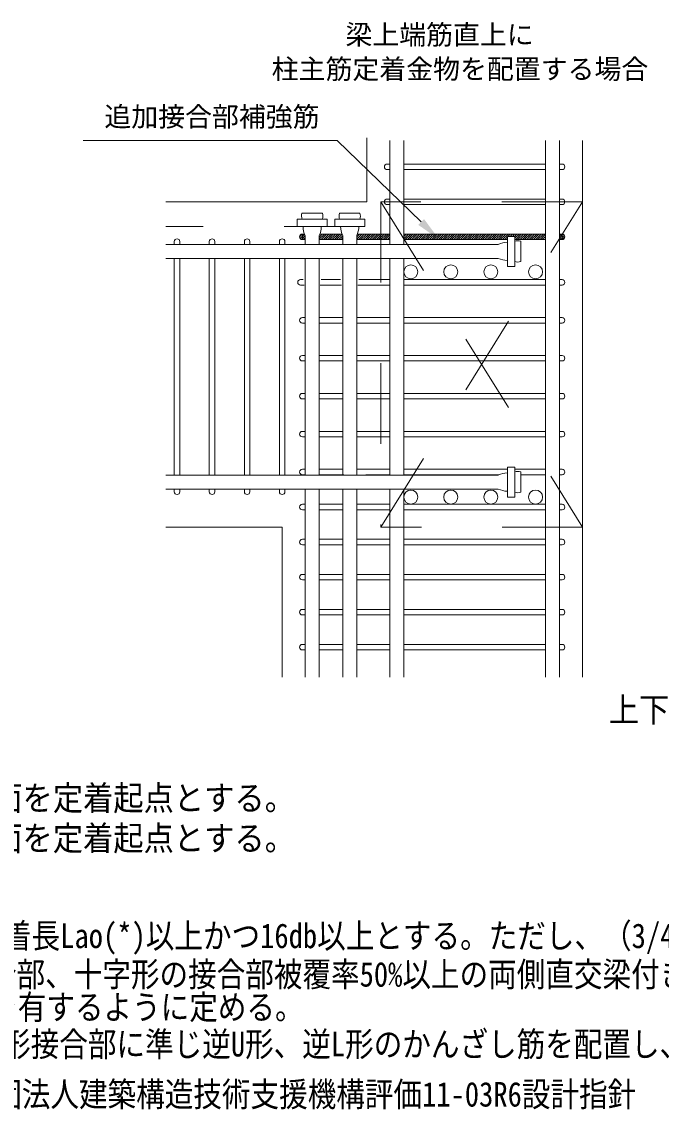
# Model space of a CAD drawing. Units: millimetres, scale not verified. Extents: x -25255 to 25671, y -15462 to 18552.
# Drawn here: x 12554 to 17307, y -3235 to 4878 of the extents above; entities that cross this region are included whole.
import ezdxf
from ezdxf.enums import TextEntityAlignment as Align

# ---------------------------------------------------------------- set-up
doc = ezdxf.new("R2010")
doc.units = ezdxf.units.MM
doc.header["$LTSCALE"] = 100
doc.linetypes.add('DASHED2', pattern=[3, 2, -1])
doc.linetypes.add('DASHED_SPACED', pattern=[12, 6, -6])
for name, color, linetype, lineweight in [('0-0', 7, 'Continuous', 18), ('C-2_メモ', 7, 'Continuous', 18), ('C-7', 7, 'Continuous', 18)]:
    doc.layers.add(name, color=color, linetype=linetype, lineweight=lineweight)
doc.layers.add('C-1_文字', color=7, linetype='DASHED2')
doc.styles.add('ＭＳ ゴシック', font='')
doc.styles.get('ＭＳ ゴシック').set_extended_font_data('MS Gothic')

msp = doc.modelspace()

# ---------------------------------------------------------------- linework, layer by layer
at = {"layer": '0-0', "color": 5}
for p, q in [((15119, 4015.9), (15119, 3540.2)), ((16721.5, 3354.2), (16721.5, 3996.4)), ((15269.7, 3821.1), (15290.2, 3821.1)), ((15394.3, 3821.1), (16446.2, 3821.1)), ((16550.4, 3821.1), (16570.8, 3821.1)), ((15269.7, 3780.2), (15290.2, 3780.2)), ((15394.3, 3780.2), (16446.2, 3780.2)), ((16550.4, 3780.2), (16570.8, 3780.2)), ((15119, 3540.2), (13625.8, 3540.2)), ((15269.7, 3560.7), (15290.2, 3560.7)), ((15269.7, 3519.8), (15290.2, 3519.8)), ((15394.3, 3560.7), (16446.2, 3560.7)), ((15394.3, 3519.8), (16446.2, 3519.8)), ((16550.4, 3560.7), (16570.8, 3560.7)), ((16550.4, 3519.8), (16570.8, 3519.8)), ((16721.5, 1122.2), (16721.5, 3354.2)), ((13687.8, 3224), (13687.8, 3244.5)), ((13728.7, 3244.5), (13728.7, 3224)), ((13948.2, 3224), (13948.2, 3244.5)), ((13989.1, 3244.5), (13989.1, 3224)), ((14208.6, 3224), (14208.6, 3244.5)), ((14249.5, 3244.5), (14249.5, 3224)), ((14469, 3224), (14469, 3244.5)), ((14509.9, 3244.5), (14509.9, 3224)), ((13687.8, 1509.1), (13687.8, 3119.9)), ((13728.7, 3119.9), (13728.7, 1509.1)), ((13948.2, 1509.1), (13948.2, 3119.9)), ((13989.1, 3119.9), (13989.1, 1509.1)), ((14208.6, 1509.1), (14208.6, 3119.9)), ((14249.5, 3119.9), (14249.5, 1509.1)), ((14469, 1509.1), (14469, 3119.9)), ((14509.9, 3119.9), (14509.9, 1509.1)), ((14645.4, 2961.8), (14626.1, 2961.8)), ((14652.8, 2920.9), (14626.1, 2920.9)), ((14931.8, 2920.9), (14772.6, 2920.9)), ((14924.4, 2961.8), (14780, 2961.8)), ((14924.4, 2961.8), (14780, 2961.8)), ((15290.2, 2920.9), (15051.6, 2920.9)), ((15290.2, 2961.8), (15059, 2961.8)), ((15194.2, 2961.8), (15173.8, 2961.8)), ((16446.2, 2961.8), (15394.3, 2961.8)), ((16446.2, 2920.9), (15394.3, 2920.9)), ((16570.8, 2961.8), (16550.4, 2961.8)), ((16570.8, 2920.9), (16550.4, 2920.9)), ((14660.6, 2679.8), (14640.1, 2679.8)), ((14939.6, 2679.8), (14764.8, 2679.8)), ((15290.2, 2679.8), (15043.8, 2679.8)), ((16446.2, 2679.8), (15394.3, 2679.8)), ((16570.8, 2679.8), (16550.4, 2679.8)), ((14660.6, 2638.9), (14640.1, 2638.9)), ((14939.6, 2638.9), (14764.8, 2638.9)), ((15290.2, 2638.9), (15043.8, 2638.9)), ((16446.2, 2638.9), (15394.3, 2638.9)), ((16570.8, 2638.9), (16550.4, 2638.9)), ((14660.6, 2397.8), (14640.1, 2397.8)), ((14660.6, 2356.9), (14640.1, 2356.9)), ((14939.6, 2397.8), (14764.8, 2397.8)), ((14939.6, 2356.9), (14764.8, 2356.9)), ((15290.2, 2397.8), (15043.8, 2397.8)), ((15290.2, 2356.9), (15043.8, 2356.9)), ((16446.2, 2397.8), (15394.3, 2397.8)), ((16446.2, 2356.9), (15394.3, 2356.9)), ((16570.8, 2397.8), (16550.4, 2397.8)), ((16570.8, 2356.9), (16550.4, 2356.9)), ((14660.6, 2115.9), (14640.1, 2115.9)), ((14939.6, 2115.9), (14764.8, 2115.9)), ((15290.2, 2115.9), (15043.8, 2115.9)), ((16446.2, 2115.9), (15394.3, 2115.9)), ((16570.8, 2115.9), (16550.4, 2115.9)), ((14660.6, 2074.9), (14640.1, 2074.9)), ((14939.6, 2074.9), (14764.8, 2074.9)), ((15290.2, 2074.9), (15043.8, 2074.9)), ((16446.2, 2074.9), (15394.3, 2074.9)), ((16570.8, 2074.9), (16550.4, 2074.9)), ((14660.6, 1833.9), (14640.1, 1833.9)), ((14660.6, 1793), (14640.1, 1793)), ((14939.6, 1833.9), (14764.8, 1833.9)), ((14939.6, 1793), (14764.8, 1793)), ((15290.2, 1833.9), (15043.8, 1833.9)), ((15290.2, 1793), (15043.8, 1793)), ((16446.2, 1833.9), (15394.3, 1833.9)), ((16446.2, 1793), (15394.3, 1793)), ((16570.8, 1833.9), (16550.4, 1833.9)), ((16570.8, 1793), (16550.4, 1793)), ((14660.6, 1551.9), (14640.1, 1551.9)), ((14939.6, 1551.9), (14764.8, 1551.9)), ((15290.2, 1551.9), (15047.5, 1551.9)), ((16163.5, 1551.9), (15394.3, 1551.9)), ((16446.2, 1551.9), (16219.3, 1551.9)), ((16570.8, 1551.9), (16550.4, 1551.9)), ((14660.6, 1511), (14640.1, 1511)), ((14947.7, 1511), (14764.8, 1511)), ((15290.2, 1511), (15110.7, 1511)), ((16100.3, 1511), (15394.3, 1511)), ((16446.2, 1511), (16263.3, 1511)), ((16570.8, 1511), (16550.4, 1511)), ((13687.8, 1384.5), (13687.8, 1405)), ((13728.7, 1405), (13728.7, 1384.5)), ((13948.2, 1384.5), (13948.2, 1405)), ((13989.1, 1405), (13989.1, 1384.5)), ((14208.6, 1384.5), (14208.6, 1405)), ((14249.5, 1405), (14249.5, 1384.5)), ((14469, 1384.5), (14469, 1405)), ((14509.9, 1405), (14509.9, 1384.5)), ((14660.6, 1291.5), (14640.1, 1291.5)), ((14660.6, 1250.6), (14640.1, 1250.6)), ((14939.6, 1291.5), (14764.8, 1291.5)), ((14939.6, 1250.6), (14764.8, 1250.6)), ((15290.2, 1291.5), (15043.8, 1291.5)), ((15290.2, 1250.6), (15043.8, 1250.6)), ((16446.2, 1291.5), (15394.3, 1291.5)), ((16446.2, 1250.6), (15394.3, 1250.6)), ((16570.8, 1291.5), (16550.4, 1291.5)), ((16570.8, 1250.6), (16550.4, 1250.6)), ((14489.5, 1122.2), (13625.8, 1122.2)), ((14489.5, 1122.2), (14489.5, 6.2)), ((16721.5, 1122.2), (16721.5, 6.2)), ((14660.6, 1031.1), (14640.1, 1031.1)), ((14660.6, 990.2), (14640.1, 990.2)), ((14939.6, 1031.1), (14764.8, 1031.1)), ((14939.6, 990.2), (14764.8, 990.2)), ((15290.2, 1031.1), (15043.8, 1031.1)), ((15290.2, 990.2), (15043.8, 990.2)), ((16446.2, 1031.1), (15394.3, 1031.1)), ((16446.2, 990.2), (15394.3, 990.2)), ((16570.8, 1031.1), (16550.4, 1031.1)), ((16570.8, 990.2), (16550.4, 990.2)), ((14660.6, 770.7), (14640.1, 770.7)), ((14939.6, 770.7), (14764.8, 770.7)), ((15290.2, 770.7), (15043.8, 770.7)), ((16446.2, 770.7), (15394.3, 770.7)), ((16570.8, 770.7), (16550.4, 770.7)), ((14660.6, 729.8), (14640.1, 729.8)), ((14939.6, 729.8), (14764.8, 729.8)), ((15290.2, 729.8), (15043.8, 729.8)), ((16446.2, 729.8), (15394.3, 729.8)), ((16570.8, 729.8), (16550.4, 729.8)), ((14660.6, 510.3), (14640.1, 510.3)), ((14939.6, 510.3), (14764.8, 510.3)), ((15290.2, 510.3), (15043.8, 510.3)), ((16446.2, 510.3), (15394.3, 510.3)), ((16570.8, 510.3), (16550.4, 510.3)), ((14660.6, 469.4), (14640.1, 469.4)), ((14939.6, 469.4), (14764.8, 469.4)), ((15290.2, 469.4), (15043.8, 469.4)), ((16446.2, 469.4), (15394.3, 469.4)), ((16570.8, 469.4), (16550.4, 469.4)), ((14660.6, 249.9), (14640.1, 249.9)), ((14939.6, 249.9), (14764.8, 249.9)), ((15290.2, 249.9), (15043.8, 249.9)), ((16446.2, 249.9), (15394.3, 249.9)), ((16570.8, 249.9), (16550.4, 249.9)), ((14660.6, 209), (14640.1, 209)), ((14939.6, 209), (14764.8, 209)), ((15290.2, 209), (15043.8, 209)), ((16446.2, 209), (15394.3, 209)), ((16570.8, 209), (16550.4, 209))]:
    msp.add_line(p, q, dxfattribs=at)
at = {"layer": '0-0', "color": 1}
for p, q in [((15290.2, 3996.4), (15290.2, 3224)), ((15394.3, 3996.4), (15394.3, 3224)), ((16446.2, 3996.4), (16446.2, 6.2)), ((16550.4, 3996.4), (16550.4, 6.2)), ((14601.1, 3411.4), (14601.1, 3355.6)), ((14824.3, 3411.4), (14601.1, 3411.4)), ((14636.6, 3455.4), (14788.7, 3455.4)), ((14824.3, 3355.6), (14824.3, 3411.4)), ((15103.3, 3411.4), (14880.1, 3411.4)), ((14880.1, 3411.4), (14880.1, 3355.6)), ((14915.6, 3455.4), (15067.7, 3455.4)), ((15103.3, 3355.6), (15103.3, 3411.4)), ((14601.1, 3355.6), (14824.3, 3355.6)), ((14880.1, 3355.6), (15103.3, 3355.6)), ((14660.6, 3288.6), (14660.6, 3224)), ((14764.8, 3288.6), (14764.8, 3224)), ((14939.6, 3288.6), (14939.6, 3224)), ((15043.8, 3288.6), (15043.8, 3224)), ((16163.5, 3283.6), (16163.5, 3060.4)), ((16263.3, 3248), (16263.3, 3095.9)), ((13625.8, 3224), (16096.5, 3224)), ((13625.8, 3119.9), (16096.5, 3119.9)), ((14660.6, 3119.9), (14660.6, 1509.1)), ((14764.8, 3119.9), (14764.8, 1509.1)), ((14939.6, 3119.9), (14939.6, 1509.1)), ((15043.8, 3119.9), (15043.8, 1509.1)), ((15290.2, 3119.9), (15290.2, 1509.1)), ((15394.3, 3119.9), (15394.3, 1509.1)), ((16163.5, 3060.4), (16219.3, 3060.4)), ((16163.5, 1568.6), (16163.5, 1345.4)), ((13625.8, 1509.1), (16096.5, 1509.1)), ((16263.3, 1533.1), (16263.3, 1381)), ((13625.8, 1405), (16096.5, 1405)), ((14660.6, 1405), (14660.6, 6.2)), ((14764.8, 1405), (14764.8, 6.2)), ((14939.6, 1405), (14939.6, 6.2)), ((15043.8, 1405), (15043.8, 6.2)), ((15290.2, 1405), (15290.2, 6.2)), ((15394.3, 1405), (15394.3, 6.2)), ((16163.5, 1345.4), (16219.3, 1345.4))]:
    msp.add_line(p, q, dxfattribs=at)
at = {"layer": '0-0', "color": 5, "linetype": 'DASHED_SPACED'}
for p, q in [((15223.2, 3540.2), (16721.5, 1122.2)), ((15223.2, 1122.2), (16721.5, 3540.2)), ((15223.2, 3540.2), (15223.2, 1122.2)), ((16721.5, 3540.2), (15223.2, 3540.2)), ((15103.3, 3355.6), (13625.8, 3355.6)), ((16725.2, 1122.2), (15223.2, 1122.2))]:
    msp.add_line(p, q, dxfattribs=at)
at = {"layer": '0-0'}
for p, q in [((14619.7, 3280.8), (14639.5, 3300.7)), ((14640.1, 3300.7), (14655.1, 3300.7)), ((14640.1, 3300.7), (14640.1, 3259.8)), ((14640.1, 3259.8), (14660.6, 3259.8)), ((14647.9, 3259.8), (14660.6, 3272.4)), ((14764.8, 3277.9), (14787.5, 3300.7)), ((14764.8, 3261.5), (14803.9, 3300.7)), ((14764.8, 3259.8), (14939.6, 3259.8)), ((14769.7, 3299.3), (14771.1, 3300.7)), ((14770.3, 3300.7), (14935.5, 3300.7)), ((14779.5, 3259.8), (14820.4, 3300.7)), ((14795.9, 3259.8), (14836.8, 3300.7)), ((14812.3, 3259.8), (14853.3, 3300.7)), ((14828.8, 3259.8), (14869.7, 3300.7)), ((14845.2, 3259.8), (14886.1, 3300.7)), ((14861.7, 3259.8), (14902.6, 3300.7)), ((14878.1, 3259.8), (14919, 3300.7)), ((14894.5, 3259.8), (14935.5, 3300.7)), ((14911, 3259.8), (14939.6, 3288.4)), ((14927.4, 3259.8), (14939.6, 3271.9)), ((15043.8, 3278.7), (15065.7, 3300.7)), ((15043.8, 3262.3), (15082.2, 3300.7)), ((15043.8, 3259.8), (15290.2, 3259.8)), ((15049.3, 3300.7), (15290.2, 3300.7)), ((15059, 3259.8), (15099.9, 3300.7)), ((15075.4, 3259.8), (15116.3, 3300.7)), ((15091.8, 3259.8), (15132.8, 3300.7)), ((15108.3, 3259.8), (15149.2, 3300.7)), ((15124.7, 3259.8), (15165.6, 3300.7)), ((15141.2, 3259.8), (15182.1, 3300.7)), ((15206.9, 3259.8), (15247.8, 3300.7)), ((15223.4, 3259.8), (15264.3, 3300.7)), ((15239.8, 3259.8), (15280.7, 3300.7)), ((15256.2, 3259.8), (15290.2, 3293.7)), ((15272.7, 3259.8), (15290.2, 3277.2)), ((15288.8, 3259.8), (15290.2, 3261.1)), ((15393.4, 3265.6), (15428.5, 3300.7)), ((15394.3, 3300.7), (16446.2, 3300.7)), ((15394.3, 3299.5), (15395.5, 3300.7)), ((15394.3, 3283), (15412, 3300.7)), ((15394.3, 3259.8), (16163.5, 3259.8)), ((15404, 3259.8), (15445, 3300.7)), ((15420.5, 3259.8), (15461.4, 3300.7)), ((15437, 3259.8), (15477.9, 3300.7)), ((15453.4, 3259.8), (15494.4, 3300.7)), ((15469.9, 3259.8), (15510.8, 3300.7)), ((15486.4, 3259.8), (15527.3, 3300.7)), ((15502.8, 3259.8), (15543.8, 3300.7)), ((15519.3, 3259.8), (15560.2, 3300.7)), ((15535.7, 3259.8), (15576.6, 3300.7)), ((15552.2, 3259.8), (15593.1, 3300.7)), ((15568.6, 3259.8), (15609.5, 3300.7)), ((15585, 3259.8), (15626, 3300.7)), ((15601.5, 3259.8), (15642.4, 3300.7)), ((15617.9, 3259.8), (15658.8, 3300.7)), ((15634.4, 3259.8), (15675.3, 3300.7)), ((15650.8, 3259.8), (15691.7, 3300.7)), ((15667.2, 3259.8), (15708.2, 3300.7)), ((15683.7, 3259.8), (15724.6, 3300.7)), ((15700.1, 3259.8), (15741, 3300.7)), ((15716.6, 3259.8), (15757.5, 3300.7)), ((15733, 3259.8), (15773.9, 3300.7)), ((15749.4, 3259.8), (15790.4, 3300.7)), ((15765.9, 3259.8), (15806.8, 3300.7)), ((15782.3, 3259.8), (15823.2, 3300.7)), ((15798.8, 3259.8), (15839.7, 3300.7)), ((15815.2, 3259.8), (15856.1, 3300.7)), ((15831.6, 3259.8), (15872.6, 3300.7)), ((15848.1, 3259.8), (15889, 3300.7)), ((15864.5, 3259.8), (15905.4, 3300.7)), ((15881, 3259.8), (15921.9, 3300.7)), ((15897.4, 3259.8), (15938.3, 3300.7)), ((15913.8, 3259.8), (15954.8, 3300.7)), ((15930.3, 3259.8), (15971.2, 3300.7)), ((15946.7, 3259.8), (15987.6, 3300.7)), ((15963.2, 3259.8), (16004.1, 3300.7)), ((15979.6, 3259.8), (16020.5, 3300.7)), ((15996, 3259.8), (16037, 3300.7)), ((16012.5, 3259.8), (16053.4, 3300.7)), ((16028.9, 3259.8), (16069.8, 3300.7)), ((16045.4, 3259.8), (16086.3, 3300.7)), ((16061.8, 3259.8), (16102.7, 3300.7)), ((16078.2, 3259.8), (16119.2, 3300.7)), ((16094.7, 3259.8), (16135.6, 3300.7)), ((16111.1, 3259.8), (16152, 3300.7)), ((16127.6, 3259.8), (16168.5, 3300.7)), ((16144, 3259.8), (16163.5, 3279.2)), ((16160.4, 3259.8), (16163.5, 3262.8)), ((16167.8, 3283.6), (16184.9, 3300.7)), ((16184.2, 3283.6), (16201.4, 3300.7)), ((16200.7, 3283.6), (16217.8, 3300.7)), ((16217.1, 3283.6), (16234.2, 3300.7)), ((16219.3, 3269.3), (16250.7, 3300.7)), ((16219.3, 3259.8), (16446.2, 3259.8)), ((16226.2, 3259.8), (16267.1, 3300.7)), ((16242.6, 3259.8), (16283.6, 3300.7)), ((16259.1, 3259.8), (16300, 3300.7)), ((16275.5, 3259.8), (16316.4, 3300.7)), ((16292, 3259.8), (16332.9, 3300.7)), ((16308.4, 3259.8), (16349.3, 3300.7)), ((16324.9, 3259.8), (16365.8, 3300.7)), ((16341.3, 3259.8), (16382.2, 3300.7)), ((16357.7, 3259.8), (16398.6, 3300.7)), ((16374.2, 3259.8), (16415.1, 3300.7)), ((16390.6, 3259.8), (16431.5, 3300.7)), ((16407.1, 3259.8), (16446.2, 3298.9)), ((16423.5, 3259.8), (16446.2, 3282.5)), ((16439.9, 3259.8), (16446.2, 3266)), ((16550.4, 3300.7), (16570.8, 3300.7)), ((16550.4, 3288), (16563.1, 3300.7)), ((16550.4, 3271.6), (16554.8, 3276)), ((16550.4, 3259.8), (16570.8, 3259.8)), ((16570.8, 3300.7), (16570.8, 3259.8)), ((16571.5, 3259.8), (16591.3, 3279.6)), ((16093, 3119.9), (16093, 3119.9))]:
    msp.add_line(p, q, dxfattribs=at)
for points in [[(14623.6, 3268.3), (14640.1, 3284.8), (14655.3, 3300)], [(14632.8, 3261.1), (14640.1, 3268.4), (14660.5, 3288.8)], [(15157.6, 3259.8), (15196.3, 3298.5), (15198.5, 3300.7)], [(15174, 3259.8), (15196.3, 3282), (15215, 3300.7)], [(15190.5, 3259.8), (15196.3, 3265.6), (15231.4, 3300.7)], [(16554.8, 3276), (16570.8, 3292), (16578.1, 3299.3)], [(16555, 3259.8), (16570.8, 3275.6), (16587.4, 3292.2)]]:
    msp.add_lwpolyline(points, dxfattribs=at)
at = {"layer": '0-0', "color": 1}
for points in [[(16219.3, 3060.4), (16219.3, 3283.6), (16163.5, 3283.6)], [(16219.3, 1345.4), (16219.3, 1568.6), (16163.5, 1568.6)]]:
    msp.add_lwpolyline(points, dxfattribs=at)
at = {"layer": '0-0', "color": 5}
for centre in [(15446.4, 3019.4), (15743.1, 3019.4), (16040.7, 3019.4), (16373.4, 3019.4), (15446.4, 1345.4), (15743.1, 1345.4), (16040.7, 1345.4), (16373.4, 1345.4)]:
    msp.add_circle(centre, 52.1, dxfattribs=at)
for centre, start, end in [((15269.7, 3800.6), 90, 180), ((16570.8, 3800.6), 0, 90), ((15269.7, 3800.6), 180, 270), ((16570.8, 3800.6), 270, 0), ((15269.7, 3540.2), 90, 180), ((15269.7, 3540.2), 180, 270), ((16570.8, 3540.2), 0, 90), ((16570.8, 3540.2), 270, 0), ((13708.3, 3244.5), 90, 180), ((13708.3, 3244.5), 0, 90), ((13968.7, 3244.5), 90, 180), ((13968.7, 3244.5), 0, 90), ((14229.1, 3244.5), 90, 180), ((14229.1, 3244.5), 0, 90), ((14489.5, 3244.5), 90, 180), ((14489.5, 3244.5), 0, 90), ((14626.1, 2941.3), 90, 180), ((14626.1, 2941.3), 180, 270), ((16570.8, 2941.3), 0, 90), ((16570.8, 2941.3), 270, 0), ((14640.1, 2659.4), 90, 180), ((16570.8, 2659.4), 0, 90), ((14640.1, 2659.4), 180, 270), ((16570.8, 2659.4), 270, 0), ((14640.1, 2377.4), 90, 180), ((14640.1, 2377.4), 180, 270), ((16570.8, 2377.4), 0, 90), ((16570.8, 2377.4), 270, 0), ((14640.1, 2095.4), 90, 180), ((16570.8, 2095.4), 0, 90), ((14640.1, 2095.4), 180, 270), ((16570.8, 2095.4), 270, 0), ((14640.1, 1813.4), 90, 180), ((14640.1, 1813.4), 180, 270), ((16570.8, 1813.4), 0, 90), ((16570.8, 1813.4), 270, 0), ((14640.1, 1531.4), 90, 180), ((16570.8, 1531.4), 0, 90), ((14640.1, 1531.4), 180, 270), ((16570.8, 1531.4), 270, 0), ((13708.3, 1384.5), 180, 270), ((13708.3, 1384.5), 270, 0), ((13968.7, 1384.5), 180, 270), ((13968.7, 1384.5), 270, 0), ((14229.1, 1384.5), 180, 270), ((14229.1, 1384.5), 270, 0), ((14489.5, 1384.5), 180, 270), ((14489.5, 1384.5), 270, 0), ((14640.1, 1271), 90, 180), ((14640.1, 1271), 180, 270), ((16570.8, 1271), 0, 90), ((16570.8, 1271), 270, 0), ((14640.1, 1010.6), 90, 180), ((14640.1, 1010.6), 180, 270), ((16570.8, 1010.6), 0, 90), ((16570.8, 1010.6), 270, 0), ((14640.1, 750.2), 90, 180), ((14640.1, 750.2), 180, 270), ((16570.8, 750.2), 0, 90), ((16570.8, 750.2), 270, 0), ((14640.1, 489.8), 90, 180), ((14640.1, 489.8), 180, 270), ((16570.8, 489.8), 0, 90), ((16570.8, 489.8), 270, 0), ((14640.1, 229.4), 90, 180), ((16570.8, 229.4), 0, 90), ((14640.1, 229.4), 180, 270), ((16570.8, 229.4), 270, 0)]:
    msp.add_arc(centre, 20.5, start, end, dxfattribs=at)
at = {"layer": '0-0', "color": 1}
for centre, radius, start, end in [((14697.1, 3435), 63.8, 161.38198, 201.76114), ((14728.3, 3435), 63.8, 338.23886, 18.61802), ((14976.1, 3435), 63.8, 161.38198, 201.76114), ((15007.3, 3435), 63.8, 338.23886, 18.61802), ((14782.8, 3351.6), 137.5, 178.35335, 207.27083), ((14642.5, 3351.6), 137.5, 332.72769, 1.64665), ((15061.8, 3351.6), 137.5, 178.35335, 207.27231), ((14921.5, 3351.6), 137.5, 332.72769, 1.64665), ((16242.9, 3187.6), 63.8, 71.38198, 111.76114), ((16159.5, 3101.8), 137.5, 88.35335, 117.27231), ((16159.5, 3242.1), 137.5, 242.72769, 271.64665), ((16242.9, 3156.4), 63.8, 248.23886, 288.61802), ((16159.5, 1386.9), 137.5, 88.35335, 117.27231), ((16242.9, 1472.6), 63.8, 71.38198, 111.76114), ((16159.5, 1527.2), 137.5, 242.72769, 271.64665), ((16242.9, 1441.4), 63.8, 248.23886, 288.61802)]:
    msp.add_arc(centre, radius, start, end, dxfattribs=at)
at = {"layer": '0-0'}
for centre, start, end in [((14640.1, 3280.2), 90, 180), ((14640.1, 3280.2), 180, 270), ((16570.8, 3280.2), 0, 90), ((16570.8, 3280.2), 270, 0)]:
    msp.add_arc(centre, 20.5, start, end, dxfattribs=at)
at = {"layer": 'C-7'}
for p, q in [((14898.3, 3995.9), (13009.8, 3995.9)), ((15522.9, 3390.5), (14898.3, 3995.9))]:
    msp.add_line(p, q, dxfattribs=at)
msp.add_solid([(15544.2, 3412.5), (15654.9, 3262.6), (15501.5, 3368.5)], dxfattribs=at)

# ---------------------------------------------------------------- texts
at = {"layer": 'C-1_文字', "style": 'ＭＳ ゴシック'}
for s, p in [('梁上端筋直上に', (14960, 4665.6)), ('柱主筋定着金物を配置する場合', (14411.9, 4410.3))]:
    msp.add_text(s, height=146.6, dxfattribs=at).set_placement(p, align=Align.BOTTOM_LEFT)
for s, width, p in [('上下階柱内面が一致する場合', 0.9, (16917.7, -382.5)), ('②\u3000梁上端筋の定着長さは上階柱内面を定着起点とする。', 0.9, (8734.1, -1038.9)), ('③\u3000梁下端筋の定着長さは下階柱内面を定着起点とする。', 0.9, (8734.1, -1337.4)), ('①\u3000梁主筋定着長さLagは必要定着長Lao(*)以上かつ16db以上とする。ただし、（3/4)Dc以上を基本とする。', 0.85, (9334.1, -2062.8)), ('②\u3000接合部横補強筋比はト形接合部、十字形の接合部被覆率50%以上の両側直交梁付きの場合\u3000pjwh≧0.2%、それ以外の場合は、pjwh≧0.3%以上とする。', 0.85, (9327.5, -2349.5)), ('    ただし、接合部が目標性能を有するように定める。', 0.85, (9337.2, -2593.3)), ('③\u3000上下階柱段差部の柱頭は、L形接合部に準じ逆U形、逆L形のかんざし筋を配置し、柱頭補強筋比は pjwv≧0.25%とする。', 0.85, (9326.7, -2868.6)), ('ここにおいて、Lao (*)は一般社団法人建築構造技術支援機構評価11-03R6設計指針', 0.85, (9262.1, -3241.2))]:
    msp.add_text(s, height=183.3, dxfattribs=dict(at, width=width)).set_placement(p, align=Align.BOTTOM_LEFT)
at = {"layer": 'C-2_メモ', "style": 'ＭＳ ゴシック'}
msp.add_text('追加接合部補強筋', height=146.6, dxfattribs=at).set_placement((13168, 4056.2), align=Align.BOTTOM_LEFT)

doc.saveas('drawing.dxf')
